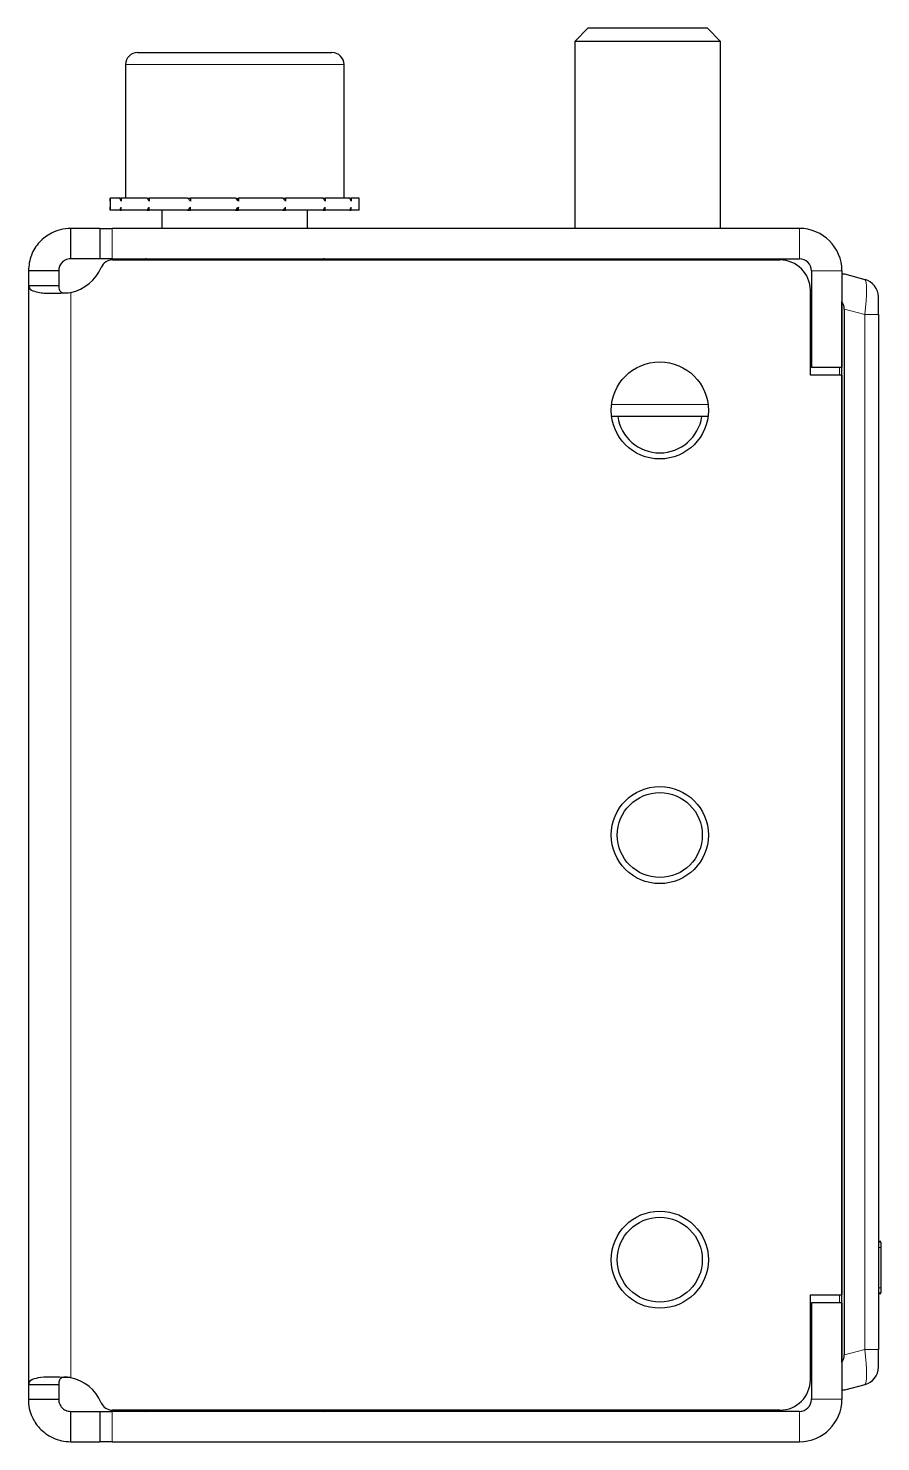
# Model space of a CAD drawing. Header units: millimetres. Extents: x -438 to 2305, y -470 to 586.
# Drawn here: x 899.5 to 969.7, y 194.9 to 311.4 of the extents above; entities that cross this region are included whole.
import ezdxf

# ---------------------------------------------------------------- set-up
doc = ezdxf.new("R2010")
doc.units = ezdxf.units.MM

msp = doc.modelspace()

# ---------------------------------------------------------------- linework, layer by layer
at = {"color": 7, "linetype": 'Continuous', "lineweight": 25}
for p, q in [((945.62, 311.45), (944.55, 310.37)), ((955.47, 311.45), (945.62, 311.45)), ((956.55, 310.37), (955.47, 311.45)), ((944.55, 310.37), (944.55, 294.95)), ((956.55, 310.37), (944.55, 310.37)), ((956.55, 294.95), (956.55, 310.37)), ((908.55, 309.45), (924.55, 309.45)), ((907.55, 308.45), (907.55, 297.45)), ((925.55, 297.45), (925.55, 308.45)), ((906.3, 297.45), (906.3, 296.45)), ((906.3, 297.45), (906.3, 297.2)), ((907.1, 297.45), (906.3, 297.45)), ((906.3, 297.45), (906.3, 297.45)), ((907.1, 297.45), (907.19, 297.45)), ((907.19, 297.45), (907.19, 297.2)), ((909.33, 297.45), (907.19, 297.45)), ((909.33, 297.45), (909.51, 297.45)), ((909.51, 297.45), (909.51, 297.2)), ((912.67, 297.45), (909.51, 297.45)), ((912.67, 297.45), (912.9, 297.45)), ((912.9, 297.45), (912.9, 297.2)), ((916.6, 297.45), (912.9, 297.45)), ((916.6, 297.45), (916.68, 297.45)), ((916.81, 297.45), (916.85, 297.45)), ((916.85, 297.45), (916.85, 297.2)), ((920.52, 297.45), (916.85, 297.45)), ((920.52, 297.45), (920.74, 297.45)), ((920.74, 297.45), (920.74, 297.2)), ((923.83, 297.45), (920.74, 297.45)), ((923.83, 297.45), (924, 297.45)), ((924, 297.45), (924, 297.2)), ((926.03, 297.45), (924, 297.45)), ((926.03, 297.45), (926.13, 297.45)), ((926.13, 297.45), (926.13, 297.2)), ((926.79, 297.45), (926.13, 297.45)), ((926.8, 296.45), (926.8, 297.45)), ((906.3, 296.45), (906.3, 296.7)), ((907.1, 296.45), (906.3, 296.45)), ((906.3, 296.45), (906.3, 296.45)), ((907.1, 296.45), (907.19, 296.45)), ((907.19, 296.45), (907.19, 296.7)), ((909.33, 296.45), (907.19, 296.45)), ((909.33, 296.45), (909.51, 296.45)), ((909.51, 296.45), (909.51, 296.7)), ((912.67, 296.45), (909.51, 296.45)), ((910.55, 296.45), (910.55, 294.95)), ((912.67, 296.45), (912.9, 296.45)), ((912.9, 296.45), (912.9, 296.7)), ((916.6, 296.45), (912.9, 296.45)), ((916.6, 296.45), (916.77, 296.45)), ((916.77, 296.45), (916.85, 296.45)), ((916.85, 296.45), (916.85, 296.7)), ((920.52, 296.45), (916.85, 296.45)), ((920.52, 296.45), (920.74, 296.45)), ((920.74, 296.45), (920.74, 296.7)), ((923.83, 296.45), (920.74, 296.45)), ((922.55, 294.95), (922.55, 296.45)), ((923.83, 296.45), (924, 296.45)), ((924, 296.45), (924, 296.7)), ((926.03, 296.45), (924, 296.45)), ((926.03, 296.45), (926.13, 296.45)), ((926.13, 296.45), (926.13, 296.7)), ((926.79, 296.45), (926.13, 296.45)), ((903.05, 292.45), (903.05, 294.95)), ((905.45, 294.95), (903.05, 294.95)), ((905.45, 294.95), (905.45, 292.45)), ((905.45, 294.95), (906.45, 294.95)), ((963.05, 294.95), (906.45, 294.95)), ((905.45, 292.45), (903.05, 292.45)), ((906.45, 292.45), (905.45, 292.45)), ((906.45, 292.45), (963.05, 292.45)), ((940.3, 292.45), (940.3, 292.35)), ((940.59, 292.45), (940.59, 292.35)), ((942.27, 292.45), (942.27, 292.35)), ((945.22, 292.45), (945.22, 292.35)), ((948.98, 292.45), (948.98, 292.35)), ((952.97, 292.45), (952.97, 292.35)), ((956.6, 292.45), (956.6, 292.35)), ((959.3, 292.45), (959.3, 292.35)), ((960.67, 292.45), (960.67, 292.35)), ((960.8, 292.35), (960.8, 292.45)), ((899.55, 291.45), (899.55, 290.23)), ((902.05, 291.45), (899.55, 291.45)), ((902.05, 291.45), (902.05, 290.23)), ((906.47, 292.35), (961.45, 292.35)), ((964.05, 291.45), (964.05, 283.5)), ((966.55, 291.45), (966.55, 283.5)), ((899.55, 290.23), (899.55, 199.67)), ((902.05, 290.23), (899.55, 290.23)), ((966.55, 291.2), (966.75, 291.2)), ((966.75, 291.2), (968.43, 290.74)), ((963.95, 282.85), (963.95, 289.85)), ((966.55, 201.47), (966.55, 288.92)), ((969.55, 287.85), (969.55, 289.3)), ((966.75, 202.1), (966.75, 288.3)), ((969.55, 287.85), (969.55, 213.4)), ((963.95, 284.43), (964.05, 284.21)), ((966.55, 283.5), (964.05, 283.5)), ((966.55, 282.85), (963.95, 282.85)), ((966.55, 282.85), (966.55, 207.05)), ((955.51, 279.45), (947.58, 279.45)), ((969.55, 213.4), (969.55, 205.2)), ((969.75, 211.45), (969.55, 211.45)), ((969.75, 211.42), (969.55, 211.42)), ((969.75, 211.4), (969.55, 211.4)), ((969.75, 210.96), (969.75, 207.64)), ((963.95, 207.05), (966.55, 207.05)), ((963.95, 200.05), (963.95, 207.05)), ((964.05, 206.4), (964.05, 198.45)), ((966.55, 206.4), (964.05, 206.4)), ((966.55, 206.4), (966.55, 198.45)), ((969.75, 207.2), (969.55, 207.2)), ((969.75, 207.14), (969.55, 207.14)), ((963.95, 205.97), (964.05, 206.18)), ((969.55, 205.2), (969.55, 202.55)), ((969.55, 201.1), (969.55, 202.55)), ((899.55, 199.67), (902.05, 199.67)), ((899.55, 199.67), (899.55, 198.45)), ((902.05, 199.67), (902.05, 198.45)), ((968.43, 199.65), (966.75, 199.2)), ((899.55, 198.45), (902.05, 198.45)), ((966.75, 199.2), (966.55, 199.2)), ((903.05, 194.95), (903.05, 197.45)), ((903.05, 197.45), (905.45, 197.45)), ((905.45, 197.45), (905.45, 194.95)), ((905.45, 197.45), (906.45, 197.45)), ((963.05, 197.45), (906.45, 197.45)), ((961.45, 197.55), (906.47, 197.55)), ((903.05, 194.95), (905.45, 194.95)), ((906.45, 194.95), (905.45, 194.95)), ((906.45, 194.95), (963.05, 194.95))]:
    msp.add_line(p, q, dxfattribs=at)
at = {"color": 8, "linetype": 'Continuous', "lineweight": 18}
for p, q in [((925.55, 308.45), (907.55, 308.45)), ((906.45, 294.95), (906.45, 292.45)), ((963.05, 292.45), (963.05, 294.95)), ((964.05, 291.45), (966.55, 291.45)), ((903.05, 289.67), (903.05, 200.22)), ((968.43, 287.85), (966.75, 288.3)), ((968.43, 202.55), (968.43, 287.85)), ((969.55, 287.85), (968.43, 287.85)), ((966.35, 282.85), (966.35, 283.5)), ((947.58, 280.45), (955.51, 280.45)), ((969.75, 210.96), (969.55, 210.96)), ((969.75, 207.64), (969.55, 207.64)), ((966.35, 206.4), (966.35, 207.05)), ((966.75, 202.1), (968.43, 202.55)), ((968.43, 202.55), (969.55, 202.55)), ((964.05, 198.45), (966.55, 198.45)), ((906.45, 197.45), (906.45, 194.95)), ((963.05, 197.45), (963.05, 194.95))]:
    msp.add_line(p, q, dxfattribs=at)
at = {"color": 7, "linetype": 'Continuous', "lineweight": 25}
for centre, radius in [((951.55, 279.95), 4), ((951.55, 244.95), 4), ((951.55, 244.95), 3.5), ((951.55, 209.95), 4), ((951.55, 209.95), 3.5)]:
    msp.add_circle(centre, radius, dxfattribs=at)
for centre, radius, start, end in [((908.55, 308.45), 1, 90, 180), ((924.55, 308.45), 1, 0, 90), ((963.05, 291.45), 3.5, 0, 90), ((909.2, 292.1), 0.35, 45.5847, 90), ((923.9, 292.1), 0.35, 90, 134.4153), ((963.05, 291.45), 1, 0, 90), ((902.32, 293.1), 3.5, 281.8948, 337.1146), ((906.47, 291.35), 1, 90, 157.1146), ((961.45, 289.85), 2.5, 360, 90), ((968.05, 289.3), 1.5, 0, 75), ((951.55, 279.95), 3.5, 188.2132, 351.7868), ((968.05, 201.1), 1.5, 285, 0), ((902.32, 196.8), 3.5, 22.8854, 78.1052), ((961.45, 200.05), 2.5, 270, 0), ((906.47, 198.55), 1, 202.8854, 270), ((963.05, 198.45), 1, 270, 360), ((963.05, 198.45), 3.5, 270, 360), ((909.2, 197.8), 0.35, 270, 314.4153), ((923.9, 197.8), 0.35, 225.5847, 270)]:
    msp.add_arc(centre, radius, start, end, dxfattribs=at)
at = {"color": 8, "linetype": 'Continuous', "lineweight": 18}
for centre, major_axis, start_param, end_param in [((968.05, 287.74), (0.38, 3), 4.762686, 6.266445), ((968.05, 202.65), (-0.38, 3), 3.158333, 4.662092)]:
    msp.add_ellipse(centre, major_axis=major_axis, ratio=0.123038, start_param=start_param, end_param=end_param, dxfattribs=at)
at = {"color": 7, "linetype": 'Continuous', "lineweight": 25}
for centre, major_axis, start_param, end_param in [((955.15, 291.2), (11.57, -3.1), 0.067037, 0.253072), ((955.15, 199.2), (11.57, 3.1), 6.030113, 6.216148)]:
    msp.add_ellipse(centre, major_axis=major_axis, ratio=0.250563, start_param=start_param, end_param=end_param, dxfattribs=at)
for points, knots in [([(906.3, 297.2), (906.3, 297.24), (906.3, 297.3), (906.3, 297.38), (906.3, 297.43), (906.3, 297.45)], [0, 0, 0, 0, 0.4999808, 0.7499881, 1, 1, 1, 1]), ([(907.19, 297.2), (907.18, 297.24), (907.15, 297.3), (907.12, 297.38), (907.1, 297.43), (907.1, 297.45)], [0, 0, 0, 0, 0.499981, 0.749988, 1, 1, 1, 1]), ([(909.51, 297.2), (909.48, 297.24), (909.44, 297.3), (909.38, 297.38), (909.35, 297.43), (909.33, 297.45)], [0, 0, 0, 0, 0.499981, 0.749988, 1, 1, 1, 1]), ([(912.9, 297.2), (912.86, 297.24), (912.81, 297.3), (912.73, 297.38), (912.69, 297.43), (912.67, 297.45)], [0, 0, 0, 0, 0.499981, 0.749988, 1, 1, 1, 1]), ([(916.85, 297.2), (916.81, 297.24), (916.74, 297.3), (916.66, 297.38), (916.62, 297.43), (916.6, 297.45)], [0, 0, 0, 0, 0.499981, 0.749988, 1, 1, 1, 1]), ([(916.85, 297.2), (916.83, 297.27), (916.81, 297.4), (916.78, 297.43), (916.77, 297.45)], [0, 0, 0, 0, 0.561794, 1, 1, 1, 1]), ([(920.74, 297.2), (920.71, 297.24), (920.65, 297.3), (920.57, 297.38), (920.53, 297.43), (920.52, 297.45)], [0, 0, 0, 0, 0.4999808, 0.7499881, 1, 1, 1, 1]), ([(924, 297.2), (923.97, 297.24), (923.93, 297.3), (923.87, 297.38), (923.84, 297.43), (923.83, 297.45)], [0, 0, 0, 0, 0.499981, 0.749988, 1, 1, 1, 1]), ([(926.13, 297.2), (926.11, 297.24), (926.09, 297.3), (926.06, 297.38), (926.04, 297.43), (926.03, 297.45)], [0, 0, 0, 0, 0.499981, 0.749988, 1, 1, 1, 1]), ([(906.3, 296.45), (906.3, 296.47), (906.3, 296.51), (906.3, 296.59), (906.3, 296.66), (906.3, 296.7)], [0, 0, 0, 0, 0.25014, 0.50028, 1, 1, 1, 1]), ([(907.1, 296.45), (907.1, 296.47), (907.12, 296.51), (907.15, 296.59), (907.18, 296.66), (907.19, 296.7)], [0, 0, 0, 0, 0.25014, 0.50028, 1, 1, 1, 1]), ([(909.33, 296.45), (909.35, 296.47), (909.38, 296.51), (909.44, 296.59), (909.48, 296.66), (909.51, 296.7)], [0, 0, 0, 0, 0.2501401, 0.5002802, 1, 1, 1, 1]), ([(912.67, 296.45), (912.69, 296.47), (912.73, 296.51), (912.81, 296.59), (912.86, 296.66), (912.9, 296.7)], [0, 0, 0, 0, 0.2501401, 0.5002802, 1, 1, 1, 1]), ([(916.6, 296.45), (916.62, 296.47), (916.66, 296.51), (916.74, 296.59), (916.81, 296.66), (916.85, 296.7)], [0, 0, 0, 0, 0.25014, 0.50028, 1, 1, 1, 1]), ([(916.85, 296.7), (916.83, 296.62), (916.81, 296.49), (916.78, 296.46), (916.77, 296.45)], [0, 0, 0, 0, 0.561794, 1, 1, 1, 1]), ([(920.52, 296.45), (920.53, 296.47), (920.57, 296.51), (920.65, 296.59), (920.71, 296.66), (920.74, 296.7)], [0, 0, 0, 0, 0.25014, 0.50028, 1, 1, 1, 1]), ([(923.83, 296.45), (923.84, 296.47), (923.87, 296.51), (923.93, 296.59), (923.97, 296.66), (924, 296.7)], [0, 0, 0, 0, 0.25014, 0.50028, 1, 1, 1, 1]), ([(926.03, 296.45), (926.04, 296.47), (926.06, 296.51), (926.09, 296.59), (926.11, 296.66), (926.13, 296.7)], [0, 0, 0, 0, 0.25014, 0.50028, 1, 1, 1, 1]), ([(903.05, 294.95), (902.75, 294.93), (902.2, 294.89), (901.3, 294.53), (900.41, 293.86), (899.69, 292.76), (899.59, 291.89), (899.55, 291.45)], [0, 0, 0, 0, 0.16069, 0.301312, 0.521951, 0.753573, 1, 1, 1, 1]), ([(903.05, 292.45), (902.96, 292.44), (902.81, 292.43), (902.6, 292.35), (902.43, 292.25), (902.3, 292.12), (902.19, 291.98), (902.07, 291.75), (902.06, 291.57), (902.05, 291.45)], [0, 0, 0, 0, 0.156786, 0.290809, 0.403501, 0.497298, 0.607133, 0.726181, 1, 1, 1, 1]), ([(940.55, 292.35), (940.55, 292.36), (940.54, 292.39), (940.54, 292.43), (940.53, 292.45)], [0, 0, 0, 0, 0.374848, 1, 1, 1, 1]), ([(942.19, 292.35), (942.18, 292.36), (942.16, 292.39), (942.14, 292.43), (942.13, 292.45)], [0, 0, 0, 0, 0.374848, 1, 1, 1, 1]), ([(945.09, 292.35), (945.08, 292.36), (945.06, 292.39), (945.03, 292.43), (945.01, 292.45)], [0, 0, 0, 0, 0.374848, 1, 1, 1, 1]), ([(948.83, 292.35), (948.82, 292.36), (948.79, 292.39), (948.75, 292.43), (948.73, 292.45)], [0, 0, 0, 0, 0.374848, 1, 1, 1, 1]), ([(952.83, 292.35), (952.82, 292.36), (952.78, 292.39), (952.75, 292.43), (952.73, 292.45)], [0, 0, 0, 0, 0.374848, 1, 1, 1, 1]), ([(956.48, 292.35), (956.47, 292.36), (956.44, 292.39), (956.41, 292.43), (956.4, 292.45)], [0, 0, 0, 0, 0.374848, 1, 1, 1, 1]), ([(959.23, 292.35), (959.22, 292.36), (959.2, 292.39), (959.18, 292.43), (959.17, 292.45)], [0, 0, 0, 0, 0.374848, 1, 1, 1, 1]), ([(960.65, 292.35), (960.65, 292.36), (960.64, 292.39), (960.64, 292.43), (960.63, 292.45)], [0, 0, 0, 0, 0.374848, 1, 1, 1, 1]), ([(899.55, 290.23), (899.6, 290.1), (899.69, 289.88), (900.25, 289.69), (900.85, 289.62), (901.49, 289.6), (902.23, 289.61), (902.77, 289.65), (903.05, 289.67)], [0, 0, 0, 0, 0.254149, 0.448213, 0.574908, 0.708872, 0.850468, 1, 1, 1, 1]), ([(902.05, 290.23), (902.06, 290.1), (902.08, 289.9), (902.23, 289.69), (902.36, 289.65), (902.41, 289.63)], [0, 0, 0, 0, 0.488232, 0.819706, 1, 1, 1, 1]), ([(969.75, 211.4), (969.75, 211.39), (969.75, 211.37), (969.75, 211.26), (969.75, 211.11), (969.75, 211.01), (969.75, 210.96)], [0, 0, 0, 0, 0.281303, 0.555629, 0.773878, 1, 1, 1, 1]), ([(969.75, 207.64), (969.75, 207.57), (969.75, 207.44), (969.75, 207.3), (969.75, 207.21), (969.75, 207.2), (969.75, 207.2)], [0, 0, 0, 0, 0.285197, 0.560428, 0.777044, 1, 1, 1, 1]), ([(903.05, 200.22), (902.73, 200.24), (902.14, 200.26), (901.19, 200.28), (900.33, 200.24), (899.67, 200.02), (899.59, 199.79), (899.55, 199.67)], [0, 0, 0, 0, 0.17084, 0.319217, 0.548103, 0.767822, 1, 1, 1, 1]), ([(903.05, 200.22), (902.95, 200.24), (902.79, 200.26), (902.57, 200.28), (902.4, 200.26), (902.27, 200.21), (902.17, 200.13), (902.07, 199.96), (902.05, 199.79), (902.05, 199.67)], [0, 0, 0, 0, 0.154359, 0.287283, 0.400435, 0.496544, 0.604314, 0.723151, 1, 1, 1, 1]), ([(899.55, 198.45), (899.56, 198.19), (899.59, 197.7), (899.88, 196.87), (900.34, 196.16), (900.97, 195.6), (901.58, 195.24), (902.29, 195), (902.79, 194.96), (903.05, 194.95)], [0, 0, 0, 0, 0.144067, 0.271276, 0.474907, 0.597997, 0.726338, 0.860245, 1, 1, 1, 1]), ([(902.05, 198.45), (902.06, 198.31), (902.08, 198.12), (902.21, 197.9), (902.31, 197.76), (902.45, 197.63), (902.63, 197.53), (902.83, 197.46), (902.97, 197.45), (903.05, 197.45)], [0, 0, 0, 0, 0.294103, 0.406373, 0.497014, 0.611853, 0.731691, 0.860101, 1, 1, 1, 1])]:
    msp.add_open_spline(points, degree=3, knots=knots, dxfattribs=at)

doc.saveas('drawing.dxf')
